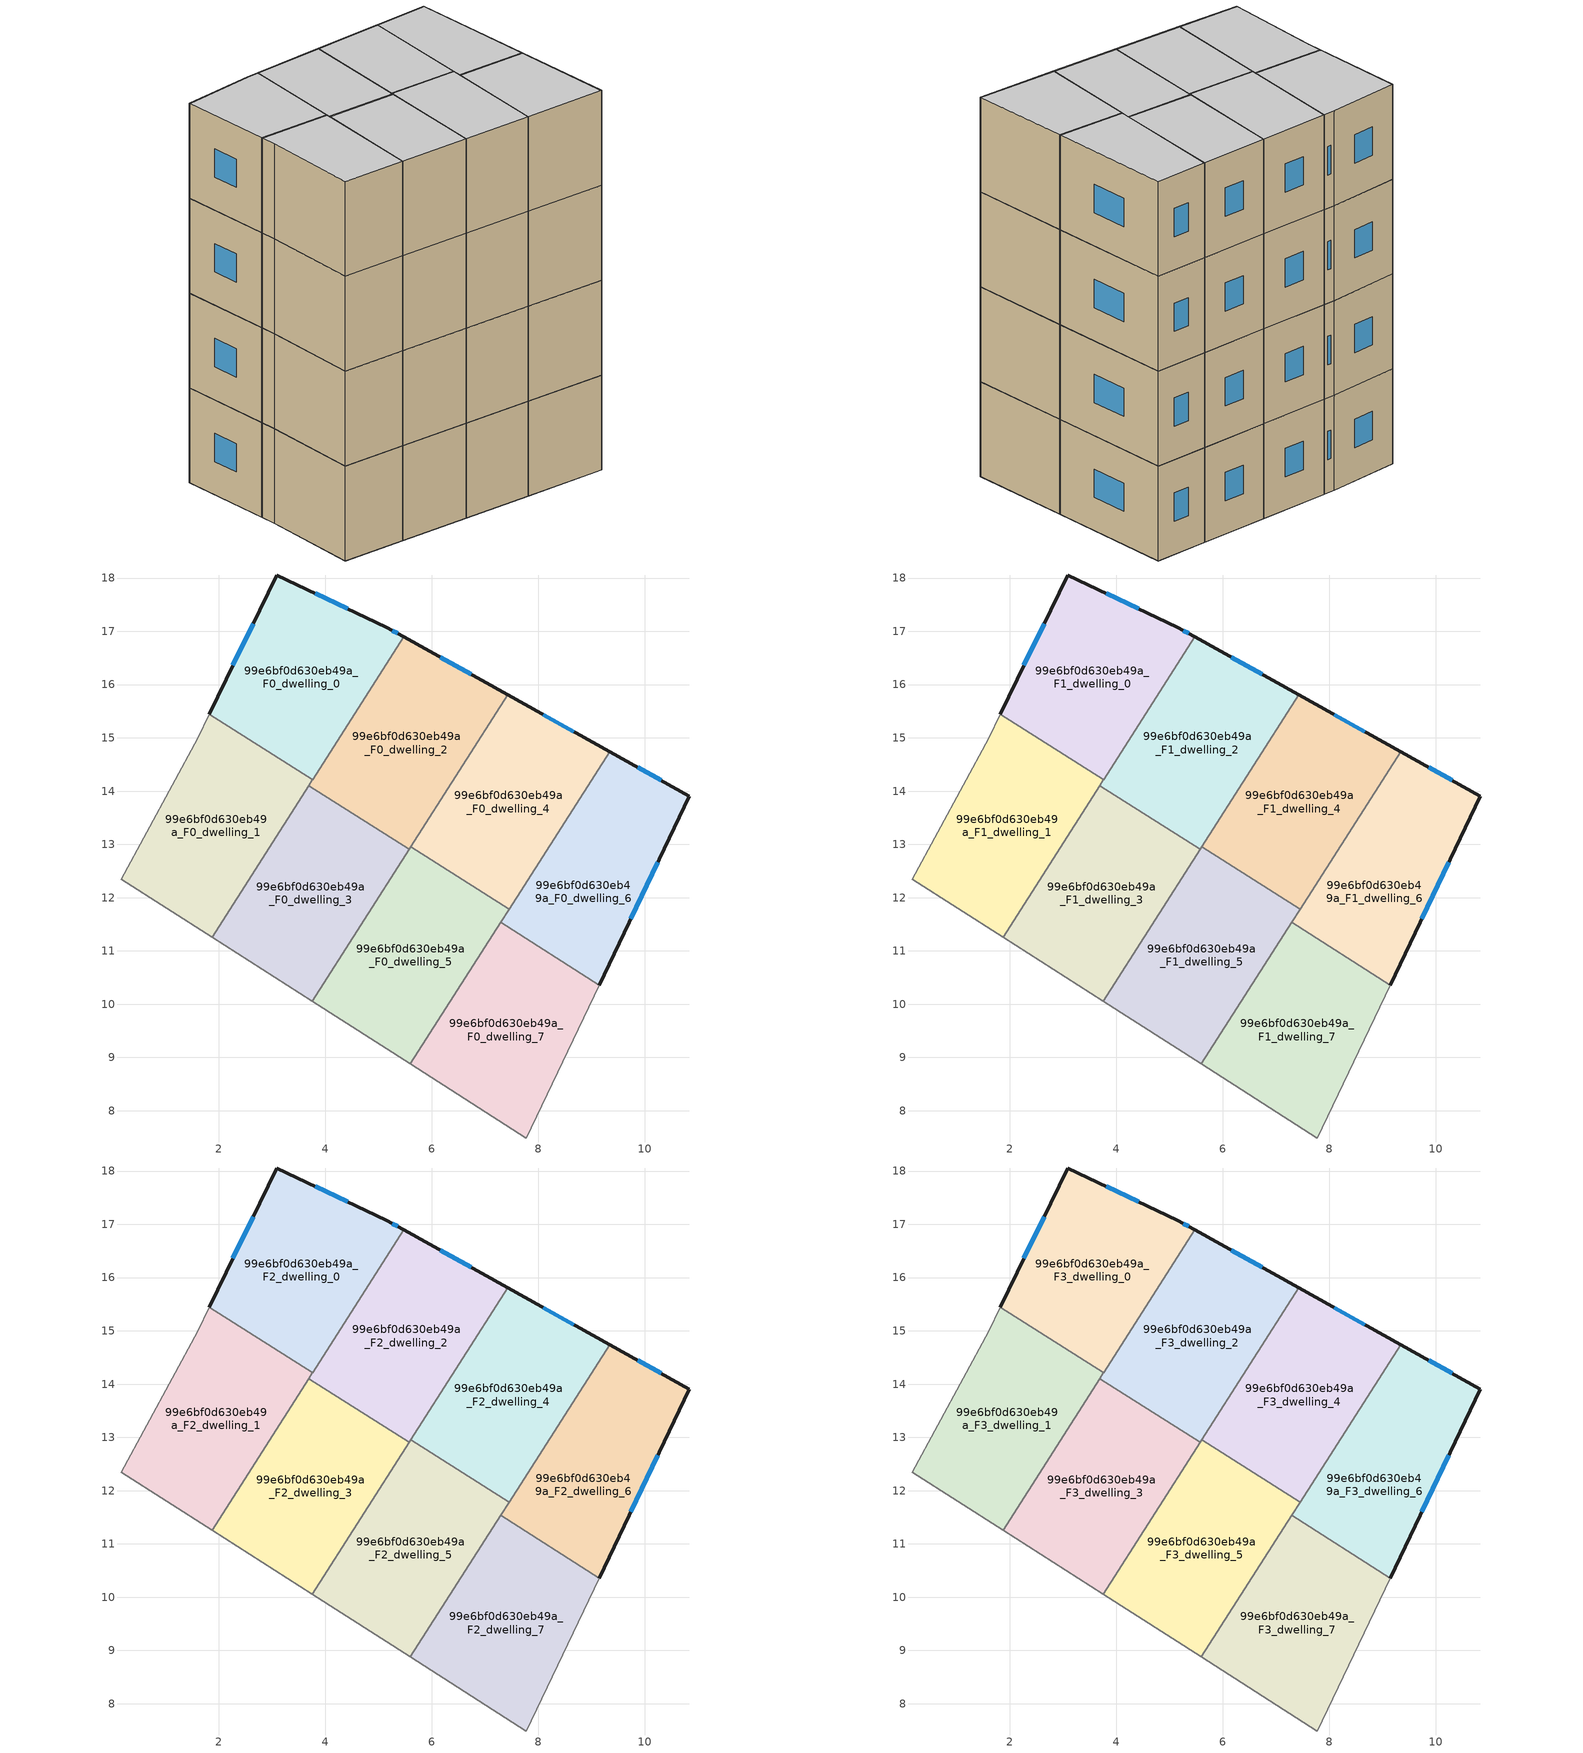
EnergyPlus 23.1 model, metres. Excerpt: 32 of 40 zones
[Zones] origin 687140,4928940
99e6bf0d630eb49a_F0_dwelling_0
 floor ground (EU_floor_Construction): 3.76,14.21 5.47,16.89 5.15,17.08 3.08,18.06 1.82,15.44 z0
 wall outside (EU_wall_Construction): 1.82,15.44 3.08,18.06 5.15,17.08 5.47,16.89 z0:3
 wall to 99e6bf0d630eb49a_F0_dwelling_1 (EU_wall_Construction): 3.76,14.21 1.82,15.44 z0:3
 wall to 99e6bf0d630eb49a_F0_dwelling_2 (EU_wall_Construction): 5.47,16.89 3.76,14.21 z0:3
 window (EU_Window_Construction): 2.27,16.36 2.64,17.14 / 3.81,17.71 4.42,17.42 / 5.26,17.01 5.36,16.96 z1.05:1.95
99e6bf0d630eb49a_F0_dwelling_1
 floor ground (EU_floor_Construction): 1.88,11.26 3.76,14.21 1.82,15.44 1.6,14.99 0.17,12.35 z0
 wall adiabatic (EU_wall_Construction): 3.69,14.1 1.88,11.26 0.17,12.35 1.6,14.99 1.82,15.44 z0:3
 wall to 99e6bf0d630eb49a_F0_dwelling_2 (EU_wall_Construction): 3.76,14.21 3.69,14.1 z0:3
99e6bf0d630eb49a_F0_dwelling_2
 floor ground (EU_floor_Construction): 5.57,12.9 7.42,15.81 5.47,16.89 3.69,14.1 z0
 wall outside (EU_wall_Construction): 5.47,16.89 7.42,15.81 z0:3
 wall to 99e6bf0d630eb49a_F0_dwelling_3 (EU_wall_Construction): 5.57,12.9 3.69,14.1 z0:3
 wall to 99e6bf0d630eb49a_F0_dwelling_4 (EU_wall_Construction): 7.42,15.81 5.61,12.96 z0:3
 wall to 99e6bf0d630eb49a_F0_dwelling_5 (EU_wall_Construction): 5.61,12.96 5.57,12.9 z0:3
 window (EU_Window_Construction): 6.16,16.51 6.74,16.19 z1.05:1.95
99e6bf0d630eb49a_F0_dwelling_3
 floor ground (EU_floor_Construction): 3.76,10.05 5.57,12.9 3.69,14.1 1.88,11.26 z0
 wall adiabatic (EU_wall_Construction): 5.57,12.9 3.76,10.05 1.88,11.26 3.69,14.1 z0:3
99e6bf0d630eb49a_F0_dwelling_4
 floor ground (EU_floor_Construction): 7.45,11.78 9.34,14.74 7.42,15.81 5.61,12.96 z0
 wall outside (EU_wall_Construction): 7.42,15.81 9.34,14.74 z0:3
 wall to 99e6bf0d630eb49a_F0_dwelling_5 (EU_wall_Construction): 7.45,11.78 5.61,12.96 z0:3
 wall to 99e6bf0d630eb49a_F0_dwelling_6 (EU_wall_Construction): 9.34,14.74 7.45,11.78 z0:3
 window (EU_Window_Construction): 8.09,15.43 8.67,15.12 z1.05:1.95
99e6bf0d630eb49a_F0_dwelling_5
 floor ground (EU_floor_Construction): 5.6,8.88 7.45,11.78 5.61,12.96 3.76,10.05 z0
 wall adiabatic (EU_wall_Construction): 7.29,11.54 5.6,8.88 3.76,10.05 5.57,12.9 z0:3
 wall to 99e6bf0d630eb49a_F0_dwelling_6 (EU_wall_Construction): 7.45,11.78 7.29,11.54 z0:3
99e6bf0d630eb49a_F0_dwelling_6
 floor ground (EU_floor_Construction): 9.14,10.36 10.83,13.91 9.34,14.74 7.29,11.54 z0
 wall outside (EU_wall_Construction): 9.34,14.74 10.83,13.91 9.14,10.36 z0:3
 wall to 99e6bf0d630eb49a_F0_dwelling_7 (EU_wall_Construction): 9.14,10.36 7.29,11.54 z0:3
 window (EU_Window_Construction): 9.86,14.45 10.31,14.2 / 10.24,12.66 9.74,11.6 z1.05:1.95
99e6bf0d630eb49a_F0_dwelling_7
 floor ground (EU_floor_Construction): 7.78,7.49 9.14,10.36 7.29,11.54 5.6,8.88 z0
 wall adiabatic (EU_wall_Construction): 9.14,10.36 7.78,7.49 5.6,8.88 7.29,11.54 z0:3
99e6bf0d630eb49a_F1_dwelling_0
 floor to 99e6bf0d630eb49a_F0_dwelling_0 (EU_floor_Construction): 3.76,14.21 5.47,16.89 5.15,17.08 3.08,18.06 1.82,15.44 z3
 wall outside (EU_wall_Construction): 1.82,15.44 3.08,18.06 5.15,17.08 5.47,16.89 z3:6
 wall to 99e6bf0d630eb49a_F1_dwelling_1 (EU_wall_Construction): 3.76,14.21 1.82,15.44 z3:6
 wall to 99e6bf0d630eb49a_F1_dwelling_2 (EU_wall_Construction): 5.47,16.89 3.76,14.21 z3:6
 window (EU_Window_Construction): 2.27,16.36 2.64,17.14 / 3.81,17.71 4.42,17.42 / 5.26,17.01 5.36,16.96 z4.05:4.95
99e6bf0d630eb49a_F1_dwelling_1
 floor to 99e6bf0d630eb49a_F0_dwelling_1 (EU_floor_Construction): 1.88,11.26 3.76,14.21 1.82,15.44 1.6,14.99 0.17,12.35 z3
 wall adiabatic (EU_wall_Construction): 3.69,14.1 1.88,11.26 0.17,12.35 1.6,14.99 1.82,15.44 z3:6
 wall to 99e6bf0d630eb49a_F1_dwelling_2 (EU_wall_Construction): 3.76,14.21 3.69,14.1 z3:6
99e6bf0d630eb49a_F1_dwelling_2
 floor to 99e6bf0d630eb49a_F0_dwelling_2 (EU_floor_Construction): 5.57,12.9 7.42,15.81 5.47,16.89 3.69,14.1 z3
 wall outside (EU_wall_Construction): 5.47,16.89 7.42,15.81 z3:6
 wall to 99e6bf0d630eb49a_F1_dwelling_3 (EU_wall_Construction): 5.57,12.9 3.69,14.1 z3:6
 wall to 99e6bf0d630eb49a_F1_dwelling_4 (EU_wall_Construction): 7.42,15.81 5.61,12.96 z3:6
 wall to 99e6bf0d630eb49a_F1_dwelling_5 (EU_wall_Construction): 5.61,12.96 5.57,12.9 z3:6
 window (EU_Window_Construction): 6.16,16.51 6.74,16.19 z4.05:4.95
99e6bf0d630eb49a_F1_dwelling_3
 floor to 99e6bf0d630eb49a_F0_dwelling_3 (EU_floor_Construction): 3.76,10.05 5.57,12.9 3.69,14.1 1.88,11.26 z3
 wall adiabatic (EU_wall_Construction): 5.57,12.9 3.76,10.05 1.88,11.26 3.69,14.1 z3:6
99e6bf0d630eb49a_F1_dwelling_4
 floor to 99e6bf0d630eb49a_F0_dwelling_4 (EU_floor_Construction): 7.45,11.78 9.34,14.74 7.42,15.81 5.61,12.96 z3
 wall outside (EU_wall_Construction): 7.42,15.81 9.34,14.74 z3:6
 wall to 99e6bf0d630eb49a_F1_dwelling_5 (EU_wall_Construction): 7.45,11.78 5.61,12.96 z3:6
 wall to 99e6bf0d630eb49a_F1_dwelling_6 (EU_wall_Construction): 9.34,14.74 7.45,11.78 z3:6
 window (EU_Window_Construction): 8.09,15.43 8.67,15.12 z4.05:4.95
99e6bf0d630eb49a_F1_dwelling_5
 floor to 99e6bf0d630eb49a_F0_dwelling_5 (EU_floor_Construction): 5.6,8.88 7.45,11.78 5.61,12.96 3.76,10.05 z3
 wall adiabatic (EU_wall_Construction): 7.29,11.54 5.6,8.88 3.76,10.05 5.57,12.9 z3:6
 wall to 99e6bf0d630eb49a_F1_dwelling_6 (EU_wall_Construction): 7.45,11.78 7.29,11.54 z3:6
99e6bf0d630eb49a_F1_dwelling_6
 floor to 99e6bf0d630eb49a_F0_dwelling_6 (EU_floor_Construction): 9.14,10.36 10.83,13.91 9.34,14.74 7.29,11.54 z3
 wall outside (EU_wall_Construction): 9.34,14.74 10.83,13.91 9.14,10.36 z3:6
 wall to 99e6bf0d630eb49a_F1_dwelling_7 (EU_wall_Construction): 9.14,10.36 7.29,11.54 z3:6
 window (EU_Window_Construction): 9.86,14.45 10.31,14.2 / 10.24,12.66 9.74,11.6 z4.05:4.95
99e6bf0d630eb49a_F1_dwelling_7
 floor to 99e6bf0d630eb49a_F0_dwelling_7 (EU_floor_Construction): 7.78,7.49 9.14,10.36 7.29,11.54 5.6,8.88 z3
 wall adiabatic (EU_wall_Construction): 9.14,10.36 7.78,7.49 5.6,8.88 7.29,11.54 z3:6
99e6bf0d630eb49a_F2_dwelling_0
 floor to 99e6bf0d630eb49a_F1_dwelling_0 (EU_floor_Construction): 3.76,14.21 5.47,16.89 5.15,17.08 3.08,18.06 1.82,15.44 z6
 wall outside (EU_wall_Construction): 1.82,15.44 3.08,18.06 5.15,17.08 5.47,16.89 z6:9
 wall to 99e6bf0d630eb49a_F2_dwelling_1 (EU_wall_Construction): 3.76,14.21 1.82,15.44 z6:9
 wall to 99e6bf0d630eb49a_F2_dwelling_2 (EU_wall_Construction): 5.47,16.89 3.76,14.21 z6:9
 window (EU_Window_Construction): 2.27,16.36 2.64,17.14 / 3.81,17.71 4.42,17.42 / 5.26,17.01 5.36,16.96 z7.05:7.95
99e6bf0d630eb49a_F2_dwelling_1
 floor to 99e6bf0d630eb49a_F1_dwelling_1 (EU_floor_Construction): 1.88,11.26 3.76,14.21 1.82,15.44 1.6,14.99 0.17,12.35 z6
 wall adiabatic (EU_wall_Construction): 3.69,14.1 1.88,11.26 0.17,12.35 1.6,14.99 1.82,15.44 z6:9
 wall to 99e6bf0d630eb49a_F2_dwelling_2 (EU_wall_Construction): 3.76,14.21 3.69,14.1 z6:9
99e6bf0d630eb49a_F2_dwelling_2
 floor to 99e6bf0d630eb49a_F1_dwelling_2 (EU_floor_Construction): 5.57,12.9 7.42,15.81 5.47,16.89 3.69,14.1 z6
 wall outside (EU_wall_Construction): 5.47,16.89 7.42,15.81 z6:9
 wall to 99e6bf0d630eb49a_F2_dwelling_3 (EU_wall_Construction): 5.57,12.9 3.69,14.1 z6:9
 wall to 99e6bf0d630eb49a_F2_dwelling_4 (EU_wall_Construction): 7.42,15.81 5.61,12.96 z6:9
 wall to 99e6bf0d630eb49a_F2_dwelling_5 (EU_wall_Construction): 5.61,12.96 5.57,12.9 z6:9
 window (EU_Window_Construction): 6.16,16.51 6.74,16.19 z7.05:7.95
99e6bf0d630eb49a_F2_dwelling_3
 floor to 99e6bf0d630eb49a_F1_dwelling_3 (EU_floor_Construction): 3.76,10.05 5.57,12.9 3.69,14.1 1.88,11.26 z6
 wall adiabatic (EU_wall_Construction): 5.57,12.9 3.76,10.05 1.88,11.26 3.69,14.1 z6:9
99e6bf0d630eb49a_F2_dwelling_4
 floor to 99e6bf0d630eb49a_F1_dwelling_4 (EU_floor_Construction): 7.45,11.78 9.34,14.74 7.42,15.81 5.61,12.96 z6
 wall outside (EU_wall_Construction): 7.42,15.81 9.34,14.74 z6:9
 wall to 99e6bf0d630eb49a_F2_dwelling_5 (EU_wall_Construction): 7.45,11.78 5.61,12.96 z6:9
 wall to 99e6bf0d630eb49a_F2_dwelling_6 (EU_wall_Construction): 9.34,14.74 7.45,11.78 z6:9
 window (EU_Window_Construction): 8.09,15.43 8.67,15.12 z7.05:7.95
99e6bf0d630eb49a_F2_dwelling_5
 floor to 99e6bf0d630eb49a_F1_dwelling_5 (EU_floor_Construction): 5.6,8.88 7.45,11.78 5.61,12.96 3.76,10.05 z6
 wall adiabatic (EU_wall_Construction): 7.29,11.54 5.6,8.88 3.76,10.05 5.57,12.9 z6:9
 wall to 99e6bf0d630eb49a_F2_dwelling_6 (EU_wall_Construction): 7.45,11.78 7.29,11.54 z6:9
99e6bf0d630eb49a_F2_dwelling_6
 floor to 99e6bf0d630eb49a_F1_dwelling_6 (EU_floor_Construction): 9.14,10.36 10.83,13.91 9.34,14.74 7.29,11.54 z6
 wall outside (EU_wall_Construction): 9.34,14.74 10.83,13.91 9.14,10.36 z6:9
 wall to 99e6bf0d630eb49a_F2_dwelling_7 (EU_wall_Construction): 9.14,10.36 7.29,11.54 z6:9
 window (EU_Window_Construction): 9.86,14.45 10.31,14.2 / 10.24,12.66 9.74,11.6 z7.05:7.95
99e6bf0d630eb49a_F2_dwelling_7
 floor to 99e6bf0d630eb49a_F1_dwelling_7 (EU_floor_Construction): 7.78,7.49 9.14,10.36 7.29,11.54 5.6,8.88 z6
 wall adiabatic (EU_wall_Construction): 9.14,10.36 7.78,7.49 5.6,8.88 7.29,11.54 z6:9
99e6bf0d630eb49a_F3_dwelling_0
 floor to 99e6bf0d630eb49a_F2_dwelling_0 (EU_floor_Construction): 3.76,14.21 5.47,16.89 5.15,17.08 3.08,18.06 1.82,15.44 z9
 wall outside (EU_wall_Construction): 1.82,15.44 3.08,18.06 5.15,17.08 5.47,16.89 z9:12
 wall to 99e6bf0d630eb49a_F3_dwelling_1 (EU_wall_Construction): 3.76,14.21 1.82,15.44 z9:12
 wall to 99e6bf0d630eb49a_F3_dwelling_2 (EU_wall_Construction): 5.47,16.89 3.76,14.21 z9:12
 window (EU_Window_Construction): 2.27,16.36 2.64,17.14 / 3.81,17.71 4.42,17.42 / 5.26,17.01 5.36,16.96 z10.05:10.95
 ceiling to 99e6bf0d630eb49a_F4_dwelling_0 (EU_floor_Construction): 5.15,17.08 5.47,16.89 3.76,14.21 1.82,15.44 3.08,18.06 z12
99e6bf0d630eb49a_F3_dwelling_1
 floor to 99e6bf0d630eb49a_F2_dwelling_1 (EU_floor_Construction): 1.88,11.26 3.76,14.21 1.82,15.44 1.6,14.99 0.17,12.35 z9
 wall adiabatic (EU_wall_Construction): 3.69,14.1 1.88,11.26 0.17,12.35 1.6,14.99 1.82,15.44 z9:12
 wall to 99e6bf0d630eb49a_F3_dwelling_2 (EU_wall_Construction): 3.76,14.21 3.69,14.1 z9:12
 ceiling to 99e6bf0d630eb49a_F4_dwelling_1 (EU_floor_Construction): 3.76,14.21 1.88,11.26 0.17,12.35 1.6,14.99 1.82,15.44 z12
99e6bf0d630eb49a_F3_dwelling_2
 floor to 99e6bf0d630eb49a_F2_dwelling_2 (EU_floor_Construction): 5.57,12.9 7.42,15.81 5.47,16.89 3.69,14.1 z9
 wall outside (EU_wall_Construction): 5.47,16.89 7.42,15.81 z9:12
 wall to 99e6bf0d630eb49a_F3_dwelling_3 (EU_wall_Construction): 5.57,12.9 3.69,14.1 z9:12
 wall to 99e6bf0d630eb49a_F3_dwelling_4 (EU_wall_Construction): 7.42,15.81 5.61,12.96 z9:12
 wall to 99e6bf0d630eb49a_F3_dwelling_5 (EU_wall_Construction): 5.61,12.96 5.57,12.9 z9:12
 window (EU_Window_Construction): 6.16,16.51 6.74,16.19 z10.05:10.95
 ceiling to 99e6bf0d630eb49a_F4_dwelling_2 (EU_floor_Construction): 7.42,15.81 5.57,12.9 3.69,14.1 5.47,16.89 z12
99e6bf0d630eb49a_F3_dwelling_3
 floor to 99e6bf0d630eb49a_F2_dwelling_3 (EU_floor_Construction): 3.76,10.05 5.57,12.9 3.69,14.1 1.88,11.26 z9
 wall adiabatic (EU_wall_Construction): 5.57,12.9 3.76,10.05 1.88,11.26 3.69,14.1 z9:12
 ceiling to 99e6bf0d630eb49a_F4_dwelling_3 (EU_floor_Construction): 5.57,12.9 3.76,10.05 1.88,11.26 3.69,14.1 z12
99e6bf0d630eb49a_F3_dwelling_4
 floor to 99e6bf0d630eb49a_F2_dwelling_4 (EU_floor_Construction): 7.45,11.78 9.34,14.74 7.42,15.81 5.61,12.96 z9
 wall outside (EU_wall_Construction): 7.42,15.81 9.34,14.74 z9:12
 wall to 99e6bf0d630eb49a_F3_dwelling_5 (EU_wall_Construction): 7.45,11.78 5.61,12.96 z9:12
 wall to 99e6bf0d630eb49a_F3_dwelling_6 (EU_wall_Construction): 9.34,14.74 7.45,11.78 z9:12
 window (EU_Window_Construction): 8.09,15.43 8.67,15.12 z10.05:10.95
 ceiling to 99e6bf0d630eb49a_F4_dwelling_4 (EU_floor_Construction): 9.34,14.74 7.45,11.78 5.61,12.96 7.42,15.81 z12
99e6bf0d630eb49a_F3_dwelling_5
 floor to 99e6bf0d630eb49a_F2_dwelling_5 (EU_floor_Construction): 5.6,8.88 7.45,11.78 5.61,12.96 3.76,10.05 z9
 wall adiabatic (EU_wall_Construction): 7.29,11.54 5.6,8.88 3.76,10.05 5.57,12.9 z9:12
 wall to 99e6bf0d630eb49a_F3_dwelling_6 (EU_wall_Construction): 7.45,11.78 7.29,11.54 z9:12
 ceiling to 99e6bf0d630eb49a_F4_dwelling_5 (EU_floor_Construction): 7.45,11.78 5.6,8.88 3.76,10.05 5.61,12.96 z12
99e6bf0d630eb49a_F3_dwelling_6
 floor to 99e6bf0d630eb49a_F2_dwelling_6 (EU_floor_Construction): 9.14,10.36 10.83,13.91 9.34,14.74 7.29,11.54 z9
 wall outside (EU_wall_Construction): 9.34,14.74 10.83,13.91 9.14,10.36 z9:12
 wall to 99e6bf0d630eb49a_F3_dwelling_7 (EU_wall_Construction): 9.14,10.36 7.29,11.54 z9:12
 window (EU_Window_Construction): 9.86,14.45 10.31,14.2 / 10.24,12.66 9.74,11.6 z10.05:10.95
 ceiling to 99e6bf0d630eb49a_F4_dwelling_6 (EU_floor_Construction): 10.83,13.91 9.14,10.36 7.29,11.54 9.34,14.74 z12
99e6bf0d630eb49a_F3_dwelling_7
 floor to 99e6bf0d630eb49a_F2_dwelling_7 (EU_floor_Construction): 7.78,7.49 9.14,10.36 7.29,11.54 5.6,8.88 z9
 wall adiabatic (EU_wall_Construction): 9.14,10.36 7.78,7.49 5.6,8.88 7.29,11.54 z9:12
 ceiling to 99e6bf0d630eb49a_F4_dwelling_7 (EU_floor_Construction): 9.14,10.36 7.78,7.49 5.6,8.88 7.29,11.54 z12
[Building]
EU S2 Campaign: North Axis=0; Terrain=City; Solar Distribution=FullExterior
[Site:Location]
Bologna: Latitude=44.5; Longitude=11.25; Time Zone=1; Elevation=37
[SizingPeriod:WeatherFileDays]
AnnualSizingPeriod: Begin Month=1; Begin Day of Month=1; End Month=12; End Day of Month=31; Day of Week for Start Day=Monday; Use Weather File Daylight Saving Period=No; Use Weather File Rain and Snow Indicators=No
[MATERIAL]
EU_InternalMass_Material: Roughness=MediumRough; Thickness=0.1; Conductivity=1; Density=1800; Specific Heat=900; Thermal Absorptance=0.9; Solar Absorptance=0.7; Visible Absorptance=0.7
[MATERIAL:NOMASS] Roughness=MediumRough; Thermal Absorptance=0.9; Solar Absorptance=0.7; Visible Absorptance=0.7
Name | Thermal Resistance
EU_wall_NoMass | 0.890213
EU_floor_NoMass | 0.79516
[WINDOWMATERIAL:SIMPLEGLAZINGSYSTEM]
EU_Window_SimpleGlazing: UFactor=4.49146; Solar Heat Gain Coefficient=0.85; Visible Transmittance=0.85
[CONSTRUCTION]
EU_wall_Construction: EU_wall_NoMass
EU_floor_Construction: EU_floor_NoMass
EU_InternalMass_Construction: EU_InternalMass_Material
EU_Window_Construction: EU_Window_SimpleGlazing
[ZONE] Type=1; Multiplier=1; Ceiling Height=autocalculate; Floor Area=autocalculate; Part of Total Floor Area=Yes
Name | Volume
99e6bf0d630eb49a_F0_dwelling_0; 99e6bf0d630eb49a_F1_dwelling_0; 99e6bf0d630eb49a_F2_dwelling_0; 99e6bf0d630eb49a_F3_dwelling_0 | 22.6025
99e6bf0d630eb49a_F0_dwelling_1; 99e6bf0d630eb49a_F1_dwelling_1; 99e6bf0d630eb49a_F2_dwelling_1; 99e6bf0d630eb49a_F3_dwelling_1 | 22.5989
99e6bf0d630eb49a_F0_dwelling_2; 99e6bf0d630eb49a_F1_dwelling_2; 99e6bf0d630eb49a_F2_dwelling_2; 99e6bf0d630eb49a_F3_dwelling_2 | 22.5967
99e6bf0d630eb49a_F0_dwelling_3; 99e6bf0d630eb49a_F1_dwelling_3; 99e6bf0d630eb49a_F2_dwelling_3; 99e6bf0d630eb49a_F3_dwelling_3; 99e6bf0d630eb49a_F0_dwelling_7; 99e6bf0d630eb49a_F1_dwelling_7; 99e6bf0d630eb49a_F2_dwelling_7; 99e6bf0d630eb49a_F3_dwelling_7 | 22.6011
99e6bf0d630eb49a_F0_dwelling_4; 99e6bf0d630eb49a_F1_dwelling_4; 99e6bf0d630eb49a_F2_dwelling_4; 99e6bf0d630eb49a_F3_dwelling_4; 99e6bf0d630eb49a_F0_dwelling_5; 99e6bf0d630eb49a_F1_dwelling_5; 99e6bf0d630eb49a_F2_dwelling_5; 99e6bf0d630eb49a_F3_dwelling_5 | 22.5981
99e6bf0d630eb49a_F0_dwelling_6; 99e6bf0d630eb49a_F1_dwelling_6; 99e6bf0d630eb49a_F2_dwelling_6; 99e6bf0d630eb49a_F3_dwelling_6 | 22.6033
[INTERNALMASS] Construction=EU_InternalMass_Construction
Name | Zone or ZoneList | Surface Area
99e6bf0d630eb49a_F0_dwelling_0_EU_InternalMass | 99e6bf0d630eb49a_F0_dwelling_0 | 7.53387
99e6bf0d630eb49a_F0_dwelling_1_EU_InternalMass | 99e6bf0d630eb49a_F0_dwelling_1 | 7.53297
99e6bf0d630eb49a_F0_dwelling_2_EU_InternalMass | 99e6bf0d630eb49a_F0_dwelling_2 | 7.53246
99e6bf0d630eb49a_F0_dwelling_3_EU_InternalMass | 99e6bf0d630eb49a_F0_dwelling_3 | 7.53344
99e6bf0d630eb49a_F0_dwelling_4_EU_InternalMass | 99e6bf0d630eb49a_F0_dwelling_4 | 7.53271
99e6bf0d630eb49a_F0_dwelling_5_EU_InternalMass | 99e6bf0d630eb49a_F0_dwelling_5 | 7.53274
99e6bf0d630eb49a_F0_dwelling_6_EU_InternalMass | 99e6bf0d630eb49a_F0_dwelling_6 | 7.53417
99e6bf0d630eb49a_F0_dwelling_7_EU_InternalMass | 99e6bf0d630eb49a_F0_dwelling_7 | 7.53353
99e6bf0d630eb49a_F1_dwelling_0_EU_InternalMass | 99e6bf0d630eb49a_F1_dwelling_0 | 7.53387
99e6bf0d630eb49a_F1_dwelling_1_EU_InternalMass | 99e6bf0d630eb49a_F1_dwelling_1 | 7.53297
99e6bf0d630eb49a_F1_dwelling_2_EU_InternalMass | 99e6bf0d630eb49a_F1_dwelling_2 | 7.53246
99e6bf0d630eb49a_F1_dwelling_3_EU_InternalMass | 99e6bf0d630eb49a_F1_dwelling_3 | 7.53344
99e6bf0d630eb49a_F1_dwelling_4_EU_InternalMass | 99e6bf0d630eb49a_F1_dwelling_4 | 7.53271
99e6bf0d630eb49a_F1_dwelling_5_EU_InternalMass | 99e6bf0d630eb49a_F1_dwelling_5 | 7.53274
99e6bf0d630eb49a_F1_dwelling_6_EU_InternalMass | 99e6bf0d630eb49a_F1_dwelling_6 | 7.53417
99e6bf0d630eb49a_F1_dwelling_7_EU_InternalMass | 99e6bf0d630eb49a_F1_dwelling_7 | 7.53353
99e6bf0d630eb49a_F2_dwelling_0_EU_InternalMass | 99e6bf0d630eb49a_F2_dwelling_0 | 7.53387
99e6bf0d630eb49a_F2_dwelling_1_EU_InternalMass | 99e6bf0d630eb49a_F2_dwelling_1 | 7.53297
99e6bf0d630eb49a_F2_dwelling_2_EU_InternalMass | 99e6bf0d630eb49a_F2_dwelling_2 | 7.53246
99e6bf0d630eb49a_F2_dwelling_3_EU_InternalMass | 99e6bf0d630eb49a_F2_dwelling_3 | 7.53344
99e6bf0d630eb49a_F2_dwelling_4_EU_InternalMass | 99e6bf0d630eb49a_F2_dwelling_4 | 7.53271
99e6bf0d630eb49a_F2_dwelling_5_EU_InternalMass | 99e6bf0d630eb49a_F2_dwelling_5 | 7.53274
99e6bf0d630eb49a_F2_dwelling_6_EU_InternalMass | 99e6bf0d630eb49a_F2_dwelling_6 | 7.53417
99e6bf0d630eb49a_F2_dwelling_7_EU_InternalMass | 99e6bf0d630eb49a_F2_dwelling_7 | 7.53353
99e6bf0d630eb49a_F3_dwelling_0_EU_InternalMass | 99e6bf0d630eb49a_F3_dwelling_0 | 7.53387
99e6bf0d630eb49a_F3_dwelling_1_EU_InternalMass | 99e6bf0d630eb49a_F3_dwelling_1 | 7.53297
99e6bf0d630eb49a_F3_dwelling_2_EU_InternalMass | 99e6bf0d630eb49a_F3_dwelling_2 | 7.53246
99e6bf0d630eb49a_F3_dwelling_3_EU_InternalMass | 99e6bf0d630eb49a_F3_dwelling_3 | 7.53344
99e6bf0d630eb49a_F3_dwelling_4_EU_InternalMass | 99e6bf0d630eb49a_F3_dwelling_4 | 7.53271
99e6bf0d630eb49a_F3_dwelling_5_EU_InternalMass | 99e6bf0d630eb49a_F3_dwelling_5 | 7.53274
99e6bf0d630eb49a_F3_dwelling_6_EU_InternalMass | 99e6bf0d630eb49a_F3_dwelling_6 | 7.53417
99e6bf0d630eb49a_F3_dwelling_7_EU_InternalMass | 99e6bf0d630eb49a_F3_dwelling_7 | 7.53353
[OTHEREQUIPMENT] Fuel Type=Electricity; Design Level Calculation Method=Watts/Area; Power per Zone Floor Area=1; Fraction Latent=0; Fraction Radiant=0; Fraction Lost=0; Carbon Dioxide Generation Rate=0; EndUse Subcategory=EU_Step8_InternalGains
Name | Zone or ZoneList or Space or SpaceList | Schedule
EU_Step8_InternalGain_99e6bf0d630eb49a_F0_dwelling_0_f000 | 99e6bf0d630eb49a_F0_dwelling_0 | EU_Step8_GainSchedule_99e6bf0d630eb49a_F0_dwelling_0_f000
EU_Step8_InternalGain_99e6bf0d630eb49a_F0_dwelling_1_f000 | 99e6bf0d630eb49a_F0_dwelling_1 | EU_Step8_GainSchedule_99e6bf0d630eb49a_F0_dwelling_1_f000
EU_Step8_InternalGain_99e6bf0d630eb49a_F0_dwelling_2_f000 | 99e6bf0d630eb49a_F0_dwelling_2 | EU_Step8_GainSchedule_99e6bf0d630eb49a_F0_dwelling_2_f000
EU_Step8_InternalGain_99e6bf0d630eb49a_F0_dwelling_3_f000 | 99e6bf0d630eb49a_F0_dwelling_3 | EU_Step8_GainSchedule_99e6bf0d630eb49a_F0_dwelling_3_f000
EU_Step8_InternalGain_99e6bf0d630eb49a_F0_dwelling_4_f000 | 99e6bf0d630eb49a_F0_dwelling_4 | EU_Step8_GainSchedule_99e6bf0d630eb49a_F0_dwelling_4_f000
EU_Step8_InternalGain_99e6bf0d630eb49a_F0_dwelling_5_f000 | 99e6bf0d630eb49a_F0_dwelling_5 | EU_Step8_GainSchedule_99e6bf0d630eb49a_F0_dwelling_5_f000
EU_Step8_InternalGain_99e6bf0d630eb49a_F0_dwelling_6_f000 | 99e6bf0d630eb49a_F0_dwelling_6 | EU_Step8_GainSchedule_99e6bf0d630eb49a_F0_dwelling_6_f000
EU_Step8_InternalGain_99e6bf0d630eb49a_F0_dwelling_7_f000 | 99e6bf0d630eb49a_F0_dwelling_7 | EU_Step8_GainSchedule_99e6bf0d630eb49a_F0_dwelling_7_f000
EU_Step8_InternalGain_99e6bf0d630eb49a_F1_dwelling_0_f000 | 99e6bf0d630eb49a_F1_dwelling_0 | EU_Step8_GainSchedule_99e6bf0d630eb49a_F1_dwelling_0_f000
EU_Step8_InternalGain_99e6bf0d630eb49a_F1_dwelling_1_f000 | 99e6bf0d630eb49a_F1_dwelling_1 | EU_Step8_GainSchedule_99e6bf0d630eb49a_F1_dwelling_1_f000
EU_Step8_InternalGain_99e6bf0d630eb49a_F1_dwelling_2_f000 | 99e6bf0d630eb49a_F1_dwelling_2 | EU_Step8_GainSchedule_99e6bf0d630eb49a_F1_dwelling_2_f000
EU_Step8_InternalGain_99e6bf0d630eb49a_F1_dwelling_3_f000 | 99e6bf0d630eb49a_F1_dwelling_3 | EU_Step8_GainSchedule_99e6bf0d630eb49a_F1_dwelling_3_f000
EU_Step8_InternalGain_99e6bf0d630eb49a_F1_dwelling_4_f000 | 99e6bf0d630eb49a_F1_dwelling_4 | EU_Step8_GainSchedule_99e6bf0d630eb49a_F1_dwelling_4_f000
EU_Step8_InternalGain_99e6bf0d630eb49a_F1_dwelling_5_f000 | 99e6bf0d630eb49a_F1_dwelling_5 | EU_Step8_GainSchedule_99e6bf0d630eb49a_F1_dwelling_5_f000
EU_Step8_InternalGain_99e6bf0d630eb49a_F1_dwelling_6_f000 | 99e6bf0d630eb49a_F1_dwelling_6 | EU_Step8_GainSchedule_99e6bf0d630eb49a_F1_dwelling_6_f000
EU_Step8_InternalGain_99e6bf0d630eb49a_F1_dwelling_7_f000 | 99e6bf0d630eb49a_F1_dwelling_7 | EU_Step8_GainSchedule_99e6bf0d630eb49a_F1_dwelling_7_f000
EU_Step8_InternalGain_99e6bf0d630eb49a_F2_dwelling_0_f000 | 99e6bf0d630eb49a_F2_dwelling_0 | EU_Step8_GainSchedule_99e6bf0d630eb49a_F2_dwelling_0_f000
EU_Step8_InternalGain_99e6bf0d630eb49a_F2_dwelling_1_f000 | 99e6bf0d630eb49a_F2_dwelling_1 | EU_Step8_GainSchedule_99e6bf0d630eb49a_F2_dwelling_1_f000
EU_Step8_InternalGain_99e6bf0d630eb49a_F2_dwelling_2_f000 | 99e6bf0d630eb49a_F2_dwelling_2 | EU_Step8_GainSchedule_99e6bf0d630eb49a_F2_dwelling_2_f000
EU_Step8_InternalGain_99e6bf0d630eb49a_F2_dwelling_3_f000 | 99e6bf0d630eb49a_F2_dwelling_3 | EU_Step8_GainSchedule_99e6bf0d630eb49a_F2_dwelling_3_f000
EU_Step8_InternalGain_99e6bf0d630eb49a_F2_dwelling_4_f000 | 99e6bf0d630eb49a_F2_dwelling_4 | EU_Step8_GainSchedule_99e6bf0d630eb49a_F2_dwelling_4_f000
EU_Step8_InternalGain_99e6bf0d630eb49a_F2_dwelling_5_f000 | 99e6bf0d630eb49a_F2_dwelling_5 | EU_Step8_GainSchedule_99e6bf0d630eb49a_F2_dwelling_5_f000
EU_Step8_InternalGain_99e6bf0d630eb49a_F2_dwelling_6_f000 | 99e6bf0d630eb49a_F2_dwelling_6 | EU_Step8_GainSchedule_99e6bf0d630eb49a_F2_dwelling_6_f000
EU_Step8_InternalGain_99e6bf0d630eb49a_F2_dwelling_7_f000 | 99e6bf0d630eb49a_F2_dwelling_7 | EU_Step8_GainSchedule_99e6bf0d630eb49a_F2_dwelling_7_f000
EU_Step8_InternalGain_99e6bf0d630eb49a_F3_dwelling_0_f000 | 99e6bf0d630eb49a_F3_dwelling_0 | EU_Step8_GainSchedule_99e6bf0d630eb49a_F3_dwelling_0_f000
EU_Step8_InternalGain_99e6bf0d630eb49a_F3_dwelling_1_f000 | 99e6bf0d630eb49a_F3_dwelling_1 | EU_Step8_GainSchedule_99e6bf0d630eb49a_F3_dwelling_1_f000
EU_Step8_InternalGain_99e6bf0d630eb49a_F3_dwelling_2_f000 | 99e6bf0d630eb49a_F3_dwelling_2 | EU_Step8_GainSchedule_99e6bf0d630eb49a_F3_dwelling_2_f000
EU_Step8_InternalGain_99e6bf0d630eb49a_F3_dwelling_3_f000 | 99e6bf0d630eb49a_F3_dwelling_3 | EU_Step8_GainSchedule_99e6bf0d630eb49a_F3_dwelling_3_f000
EU_Step8_InternalGain_99e6bf0d630eb49a_F3_dwelling_4_f000 | 99e6bf0d630eb49a_F3_dwelling_4 | EU_Step8_GainSchedule_99e6bf0d630eb49a_F3_dwelling_4_f000
EU_Step8_InternalGain_99e6bf0d630eb49a_F3_dwelling_5_f000 | 99e6bf0d630eb49a_F3_dwelling_5 | EU_Step8_GainSchedule_99e6bf0d630eb49a_F3_dwelling_5_f000
EU_Step8_InternalGain_99e6bf0d630eb49a_F3_dwelling_6_f000 | 99e6bf0d630eb49a_F3_dwelling_6 | EU_Step8_GainSchedule_99e6bf0d630eb49a_F3_dwelling_6_f000
EU_Step8_InternalGain_99e6bf0d630eb49a_F3_dwelling_7_f000 | 99e6bf0d630eb49a_F3_dwelling_7 | EU_Step8_GainSchedule_99e6bf0d630eb49a_F3_dwelling_7_f000
[ZONEVENTILATION:DESIGNFLOWRATE] Schedule=EU_AlwaysOn; Design Flow Rate Calculation Method=AirChanges/Hour; Air Changes per Hour=0.718634; Ventilation Type=Natural; Fan Pressure Rise=0; Fan Total Efficiency=1; Constant Term Coefficient=1; Temperature Term Coefficient=0; Velocity Term Coefficient=0; Velocity Squared Term Coefficient=0; Minimum Indoor Temperature=-100; Maximum Indoor Temperature=100; Delta Temperature=-100; Minimum Outdoor Temperature=-100; Maximum Outdoor Temperature=100; Maximum Wind Speed=40
Name | Zone or ZoneList or Space or SpaceList
EU_ConstantAir_99e6bf0d630eb49a_F0_dwelling_0 | 99e6bf0d630eb49a_F0_dwelling_0
EU_ConstantAir_99e6bf0d630eb49a_F0_dwelling_1 | 99e6bf0d630eb49a_F0_dwelling_1
EU_ConstantAir_99e6bf0d630eb49a_F0_dwelling_2 | 99e6bf0d630eb49a_F0_dwelling_2
EU_ConstantAir_99e6bf0d630eb49a_F0_dwelling_3 | 99e6bf0d630eb49a_F0_dwelling_3
EU_ConstantAir_99e6bf0d630eb49a_F0_dwelling_4 | 99e6bf0d630eb49a_F0_dwelling_4
EU_ConstantAir_99e6bf0d630eb49a_F0_dwelling_5 | 99e6bf0d630eb49a_F0_dwelling_5
EU_ConstantAir_99e6bf0d630eb49a_F0_dwelling_6 | 99e6bf0d630eb49a_F0_dwelling_6
EU_ConstantAir_99e6bf0d630eb49a_F0_dwelling_7 | 99e6bf0d630eb49a_F0_dwelling_7
EU_ConstantAir_99e6bf0d630eb49a_F1_dwelling_0 | 99e6bf0d630eb49a_F1_dwelling_0
EU_ConstantAir_99e6bf0d630eb49a_F1_dwelling_1 | 99e6bf0d630eb49a_F1_dwelling_1
EU_ConstantAir_99e6bf0d630eb49a_F1_dwelling_2 | 99e6bf0d630eb49a_F1_dwelling_2
EU_ConstantAir_99e6bf0d630eb49a_F1_dwelling_3 | 99e6bf0d630eb49a_F1_dwelling_3
EU_ConstantAir_99e6bf0d630eb49a_F1_dwelling_4 | 99e6bf0d630eb49a_F1_dwelling_4
EU_ConstantAir_99e6bf0d630eb49a_F1_dwelling_5 | 99e6bf0d630eb49a_F1_dwelling_5
EU_ConstantAir_99e6bf0d630eb49a_F1_dwelling_6 | 99e6bf0d630eb49a_F1_dwelling_6
EU_ConstantAir_99e6bf0d630eb49a_F1_dwelling_7 | 99e6bf0d630eb49a_F1_dwelling_7
EU_ConstantAir_99e6bf0d630eb49a_F2_dwelling_0 | 99e6bf0d630eb49a_F2_dwelling_0
EU_ConstantAir_99e6bf0d630eb49a_F2_dwelling_1 | 99e6bf0d630eb49a_F2_dwelling_1
EU_ConstantAir_99e6bf0d630eb49a_F2_dwelling_2 | 99e6bf0d630eb49a_F2_dwelling_2
EU_ConstantAir_99e6bf0d630eb49a_F2_dwelling_3 | 99e6bf0d630eb49a_F2_dwelling_3
EU_ConstantAir_99e6bf0d630eb49a_F2_dwelling_4 | 99e6bf0d630eb49a_F2_dwelling_4
EU_ConstantAir_99e6bf0d630eb49a_F2_dwelling_5 | 99e6bf0d630eb49a_F2_dwelling_5
EU_ConstantAir_99e6bf0d630eb49a_F2_dwelling_6 | 99e6bf0d630eb49a_F2_dwelling_6
EU_ConstantAir_99e6bf0d630eb49a_F2_dwelling_7 | 99e6bf0d630eb49a_F2_dwelling_7
EU_ConstantAir_99e6bf0d630eb49a_F3_dwelling_0 | 99e6bf0d630eb49a_F3_dwelling_0
EU_ConstantAir_99e6bf0d630eb49a_F3_dwelling_1 | 99e6bf0d630eb49a_F3_dwelling_1
EU_ConstantAir_99e6bf0d630eb49a_F3_dwelling_2 | 99e6bf0d630eb49a_F3_dwelling_2
EU_ConstantAir_99e6bf0d630eb49a_F3_dwelling_3 | 99e6bf0d630eb49a_F3_dwelling_3
EU_ConstantAir_99e6bf0d630eb49a_F3_dwelling_4 | 99e6bf0d630eb49a_F3_dwelling_4
EU_ConstantAir_99e6bf0d630eb49a_F3_dwelling_5 | 99e6bf0d630eb49a_F3_dwelling_5
EU_ConstantAir_99e6bf0d630eb49a_F3_dwelling_6 | 99e6bf0d630eb49a_F3_dwelling_6
EU_ConstantAir_99e6bf0d630eb49a_F3_dwelling_7 | 99e6bf0d630eb49a_F3_dwelling_7
[HVACTEMPLATE:THERMOSTAT] Constant Heating Setpoint=20; Constant Cooling Setpoint=50
EU_HeatOnly_99e6bf0d630eb49a_F0_dwelling_0; EU_HeatOnly_99e6bf0d630eb49a_F0_dwelling_1; EU_HeatOnly_99e6bf0d630eb49a_F0_dwelling_2; EU_HeatOnly_99e6bf0d630eb49a_F0_dwelling_3; EU_HeatOnly_99e6bf0d630eb49a_F0_dwelling_4; EU_HeatOnly_99e6bf0d630eb49a_F0_dwelling_5; EU_HeatOnly_99e6bf0d630eb49a_F0_dwelling_6; EU_HeatOnly_99e6bf0d630eb49a_F0_dwelling_7; EU_HeatOnly_99e6bf0d630eb49a_F1_dwelling_0; EU_HeatOnly_99e6bf0d630eb49a_F1_dwelling_1; EU_HeatOnly_99e6bf0d630eb49a_F1_dwelling_2; EU_HeatOnly_99e6bf0d630eb49a_F1_dwelling_3; EU_HeatOnly_99e6bf0d630eb49a_F1_dwelling_4; EU_HeatOnly_99e6bf0d630eb49a_F1_dwelling_5; EU_HeatOnly_99e6bf0d630eb49a_F1_dwelling_6; EU_HeatOnly_99e6bf0d630eb49a_F1_dwelling_7; EU_HeatOnly_99e6bf0d630eb49a_F2_dwelling_0; EU_HeatOnly_99e6bf0d630eb49a_F2_dwelling_1; EU_HeatOnly_99e6bf0d630eb49a_F2_dwelling_2; EU_HeatOnly_99e6bf0d630eb49a_F2_dwelling_3; EU_HeatOnly_99e6bf0d630eb49a_F2_dwelling_4; EU_HeatOnly_99e6bf0d630eb49a_F2_dwelling_5; EU_HeatOnly_99e6bf0d630eb49a_F2_dwelling_6; EU_HeatOnly_99e6bf0d630eb49a_F2_dwelling_7; EU_HeatOnly_99e6bf0d630eb49a_F3_dwelling_0; EU_HeatOnly_99e6bf0d630eb49a_F3_dwelling_1; EU_HeatOnly_99e6bf0d630eb49a_F3_dwelling_2; EU_HeatOnly_99e6bf0d630eb49a_F3_dwelling_3; EU_HeatOnly_99e6bf0d630eb49a_F3_dwelling_4; EU_HeatOnly_99e6bf0d630eb49a_F3_dwelling_5; EU_HeatOnly_99e6bf0d630eb49a_F3_dwelling_6; EU_HeatOnly_99e6bf0d630eb49a_F3_dwelling_7; EU_HeatOnly_99e6bf0d630eb49a_F4_dwelling_0; EU_HeatOnly_99e6bf0d630eb49a_F4_dwelling_1; EU_HeatOnly_99e6bf0d630eb49a_F4_dwelling_2; EU_HeatOnly_99e6bf0d630eb49a_F4_dwelling_3; EU_HeatOnly_99e6bf0d630eb49a_F4_dwelling_4; EU_HeatOnly_99e6bf0d630eb49a_F4_dwelling_5; EU_HeatOnly_99e6bf0d630eb49a_F4_dwelling_6; EU_HeatOnly_99e6bf0d630eb49a_F4_dwelling_7
[HVACTEMPLATE:ZONE:IDEALLOADSAIRSYSTEM] System Availability Schedule=EU_AlwaysOn; Maximum Heating Supply Air Temperature=50; Minimum Cooling Supply Air Temperature=13; Maximum Heating Supply Air Humidity Ratio=0.0156; Minimum Cooling Supply Air Humidity Ratio=0.0077; Heating Limit=NoLimit; Cooling Limit=NoLimit; Heating Availability Schedule=EU_AlwaysOn; Cooling Availability Schedule=EU_CoolingOff; Dehumidification Control Type=ConstantSensibleHeatRatio; Cooling Sensible Heat Ratio=0.7; Dehumidification Setpoint=60; Humidification Control Type=None; Humidification Setpoint=30; Outdoor Air Method=None; Outdoor Air Flow Rate per Person=0.00944; Outdoor Air Flow Rate per Zone Floor Area=0; Outdoor Air Flow Rate per Zone=0; Demand Controlled Ventilation Type=None; Outdoor Air Economizer Type=NoEconomizer; Heat Recovery Type=None; Sensible Heat Recovery Effectiveness=0.7; Latent Heat Recovery Effectiveness=0.65
Name | Template Thermostat
99e6bf0d630eb49a_F0_dwelling_0 | EU_HeatOnly_99e6bf0d630eb49a_F0_dwelling_0
99e6bf0d630eb49a_F0_dwelling_1 | EU_HeatOnly_99e6bf0d630eb49a_F0_dwelling_1
99e6bf0d630eb49a_F0_dwelling_2 | EU_HeatOnly_99e6bf0d630eb49a_F0_dwelling_2
99e6bf0d630eb49a_F0_dwelling_3 | EU_HeatOnly_99e6bf0d630eb49a_F0_dwelling_3
99e6bf0d630eb49a_F0_dwelling_4 | EU_HeatOnly_99e6bf0d630eb49a_F0_dwelling_4
99e6bf0d630eb49a_F0_dwelling_5 | EU_HeatOnly_99e6bf0d630eb49a_F0_dwelling_5
99e6bf0d630eb49a_F0_dwelling_6 | EU_HeatOnly_99e6bf0d630eb49a_F0_dwelling_6
99e6bf0d630eb49a_F0_dwelling_7 | EU_HeatOnly_99e6bf0d630eb49a_F0_dwelling_7
99e6bf0d630eb49a_F1_dwelling_0 | EU_HeatOnly_99e6bf0d630eb49a_F1_dwelling_0
99e6bf0d630eb49a_F1_dwelling_1 | EU_HeatOnly_99e6bf0d630eb49a_F1_dwelling_1
99e6bf0d630eb49a_F1_dwelling_2 | EU_HeatOnly_99e6bf0d630eb49a_F1_dwelling_2
99e6bf0d630eb49a_F1_dwelling_3 | EU_HeatOnly_99e6bf0d630eb49a_F1_dwelling_3
99e6bf0d630eb49a_F1_dwelling_4 | EU_HeatOnly_99e6bf0d630eb49a_F1_dwelling_4
99e6bf0d630eb49a_F1_dwelling_5 | EU_HeatOnly_99e6bf0d630eb49a_F1_dwelling_5
99e6bf0d630eb49a_F1_dwelling_6 | EU_HeatOnly_99e6bf0d630eb49a_F1_dwelling_6
99e6bf0d630eb49a_F1_dwelling_7 | EU_HeatOnly_99e6bf0d630eb49a_F1_dwelling_7
99e6bf0d630eb49a_F2_dwelling_0 | EU_HeatOnly_99e6bf0d630eb49a_F2_dwelling_0
99e6bf0d630eb49a_F2_dwelling_1 | EU_HeatOnly_99e6bf0d630eb49a_F2_dwelling_1
99e6bf0d630eb49a_F2_dwelling_2 | EU_HeatOnly_99e6bf0d630eb49a_F2_dwelling_2
99e6bf0d630eb49a_F2_dwelling_3 | EU_HeatOnly_99e6bf0d630eb49a_F2_dwelling_3
99e6bf0d630eb49a_F2_dwelling_4 | EU_HeatOnly_99e6bf0d630eb49a_F2_dwelling_4
99e6bf0d630eb49a_F2_dwelling_5 | EU_HeatOnly_99e6bf0d630eb49a_F2_dwelling_5
99e6bf0d630eb49a_F2_dwelling_6 | EU_HeatOnly_99e6bf0d630eb49a_F2_dwelling_6
99e6bf0d630eb49a_F2_dwelling_7 | EU_HeatOnly_99e6bf0d630eb49a_F2_dwelling_7
99e6bf0d630eb49a_F3_dwelling_0 | EU_HeatOnly_99e6bf0d630eb49a_F3_dwelling_0
99e6bf0d630eb49a_F3_dwelling_1 | EU_HeatOnly_99e6bf0d630eb49a_F3_dwelling_1
99e6bf0d630eb49a_F3_dwelling_2 | EU_HeatOnly_99e6bf0d630eb49a_F3_dwelling_2
99e6bf0d630eb49a_F3_dwelling_3 | EU_HeatOnly_99e6bf0d630eb49a_F3_dwelling_3
99e6bf0d630eb49a_F3_dwelling_4 | EU_HeatOnly_99e6bf0d630eb49a_F3_dwelling_4
99e6bf0d630eb49a_F3_dwelling_5 | EU_HeatOnly_99e6bf0d630eb49a_F3_dwelling_5
99e6bf0d630eb49a_F3_dwelling_6 | EU_HeatOnly_99e6bf0d630eb49a_F3_dwelling_6
99e6bf0d630eb49a_F3_dwelling_7 | EU_HeatOnly_99e6bf0d630eb49a_F3_dwelling_7
[SIZING:ZONE] Zone Cooling Design Supply Air Temperature Input Method=SupplyAirTemperature; Zone Cooling Design Supply Air Temperature=13; Zone Heating Design Supply Air Temperature Input Method=SupplyAirTemperature; Zone Heating Design Supply Air Temperature=50; Zone Cooling Design Supply Air Humidity Ratio=0.008; Zone Heating Design Supply Air Humidity Ratio=0.008; Cooling Design Air Flow Method=DesignDay; Cooling Design Air Flow Rate=0; Cooling Minimum Air Flow per Zone Floor Area=0.000762; Cooling Minimum Air Flow=0; Cooling Minimum Air Flow Fraction=0.2; Heating Design Air Flow Method=DesignDay; Heating Design Air Flow Rate=0; Heating Maximum Air Flow per Zone Floor Area=0.002032; Heating Maximum Air Flow=0.141576; Heating Maximum Air Flow Fraction=0.3; Account for Dedicated Outdoor Air System=No; Dedicated Outdoor Air System Control Strategy=NeutralSupplyAir; Dedicated Outdoor Air Low Setpoint Temperature for Design=autosize; Dedicated Outdoor Air High Setpoint Temperature for Design=autosize; Zone Load Sizing Method=Sensible Load Only No Latent Load; Zone Latent Cooling Design Supply Air Humidity Ratio Input Method=HumidityRatioDifference; Zone Cooling Design Supply Air Humidity Ratio Difference=0.005; Zone Latent Heating Design Supply Air Humidity Ratio Input Method=HumidityRatioDifference; Zone Humidification Design Supply Air Humidity Ratio Difference=0.005
99e6bf0d630eb49a_F0_dwelling_0; 99e6bf0d630eb49a_F0_dwelling_1; 99e6bf0d630eb49a_F0_dwelling_2; 99e6bf0d630eb49a_F0_dwelling_3; 99e6bf0d630eb49a_F0_dwelling_4; 99e6bf0d630eb49a_F0_dwelling_5; 99e6bf0d630eb49a_F0_dwelling_6; 99e6bf0d630eb49a_F0_dwelling_7; 99e6bf0d630eb49a_F1_dwelling_0; 99e6bf0d630eb49a_F1_dwelling_1; 99e6bf0d630eb49a_F1_dwelling_2; 99e6bf0d630eb49a_F1_dwelling_3; 99e6bf0d630eb49a_F1_dwelling_4; 99e6bf0d630eb49a_F1_dwelling_5; 99e6bf0d630eb49a_F1_dwelling_6; 99e6bf0d630eb49a_F1_dwelling_7; 99e6bf0d630eb49a_F2_dwelling_0; 99e6bf0d630eb49a_F2_dwelling_1; 99e6bf0d630eb49a_F2_dwelling_2; 99e6bf0d630eb49a_F2_dwelling_3; 99e6bf0d630eb49a_F2_dwelling_4; 99e6bf0d630eb49a_F2_dwelling_5; 99e6bf0d630eb49a_F2_dwelling_6; 99e6bf0d630eb49a_F2_dwelling_7; 99e6bf0d630eb49a_F3_dwelling_0; 99e6bf0d630eb49a_F3_dwelling_1; 99e6bf0d630eb49a_F3_dwelling_2; 99e6bf0d630eb49a_F3_dwelling_3; 99e6bf0d630eb49a_F3_dwelling_4; 99e6bf0d630eb49a_F3_dwelling_5; 99e6bf0d630eb49a_F3_dwelling_6; 99e6bf0d630eb49a_F3_dwelling_7
[SCHEDULE:CONSTANT]
Name | Hourly Value
EU_AlwaysOn | 1
EU_CoolingOff | 0
[SCHEDULE:FILE] Column Number=1; Rows to Skip at Top=0; Number of Hours of Data=8760; Column Separator=Comma; Interpolate to Timestep=No; Minutes per Item=60; Adjust Schedule for Daylight Savings=Yes
Name | File
EU_Step8_GainSchedule_99e6bf0d630eb49a_F0_dwelling_0_f000 | ../../schedules/99e6bf0d630eb49a/99e6bf0d630eb49a_F0_dwelling_0_f000_gain.csv
EU_Step8_GainSchedule_99e6bf0d630eb49a_F0_dwelling_1_f000 | ../../schedules/99e6bf0d630eb49a/99e6bf0d630eb49a_F0_dwelling_1_f000_gain.csv
EU_Step8_GainSchedule_99e6bf0d630eb49a_F0_dwelling_2_f000 | ../../schedules/99e6bf0d630eb49a/99e6bf0d630eb49a_F0_dwelling_2_f000_gain.csv
EU_Step8_GainSchedule_99e6bf0d630eb49a_F0_dwelling_3_f000 | ../../schedules/99e6bf0d630eb49a/99e6bf0d630eb49a_F0_dwelling_3_f000_gain.csv
EU_Step8_GainSchedule_99e6bf0d630eb49a_F0_dwelling_4_f000 | ../../schedules/99e6bf0d630eb49a/99e6bf0d630eb49a_F0_dwelling_4_f000_gain.csv
EU_Step8_GainSchedule_99e6bf0d630eb49a_F0_dwelling_5_f000 | ../../schedules/99e6bf0d630eb49a/99e6bf0d630eb49a_F0_dwelling_5_f000_gain.csv
EU_Step8_GainSchedule_99e6bf0d630eb49a_F0_dwelling_6_f000 | ../../schedules/99e6bf0d630eb49a/99e6bf0d630eb49a_F0_dwelling_6_f000_gain.csv
EU_Step8_GainSchedule_99e6bf0d630eb49a_F0_dwelling_7_f000 | ../../schedules/99e6bf0d630eb49a/99e6bf0d630eb49a_F0_dwelling_7_f000_gain.csv
EU_Step8_GainSchedule_99e6bf0d630eb49a_F1_dwelling_0_f000 | ../../schedules/99e6bf0d630eb49a/99e6bf0d630eb49a_F1_dwelling_0_f000_gain.csv
EU_Step8_GainSchedule_99e6bf0d630eb49a_F1_dwelling_1_f000 | ../../schedules/99e6bf0d630eb49a/99e6bf0d630eb49a_F1_dwelling_1_f000_gain.csv
EU_Step8_GainSchedule_99e6bf0d630eb49a_F1_dwelling_2_f000 | ../../schedules/99e6bf0d630eb49a/99e6bf0d630eb49a_F1_dwelling_2_f000_gain.csv
EU_Step8_GainSchedule_99e6bf0d630eb49a_F1_dwelling_3_f000 | ../../schedules/99e6bf0d630eb49a/99e6bf0d630eb49a_F1_dwelling_3_f000_gain.csv
EU_Step8_GainSchedule_99e6bf0d630eb49a_F1_dwelling_4_f000 | ../../schedules/99e6bf0d630eb49a/99e6bf0d630eb49a_F1_dwelling_4_f000_gain.csv
EU_Step8_GainSchedule_99e6bf0d630eb49a_F1_dwelling_5_f000 | ../../schedules/99e6bf0d630eb49a/99e6bf0d630eb49a_F1_dwelling_5_f000_gain.csv
EU_Step8_GainSchedule_99e6bf0d630eb49a_F1_dwelling_6_f000 | ../../schedules/99e6bf0d630eb49a/99e6bf0d630eb49a_F1_dwelling_6_f000_gain.csv
EU_Step8_GainSchedule_99e6bf0d630eb49a_F1_dwelling_7_f000 | ../../schedules/99e6bf0d630eb49a/99e6bf0d630eb49a_F1_dwelling_7_f000_gain.csv
EU_Step8_GainSchedule_99e6bf0d630eb49a_F2_dwelling_0_f000 | ../../schedules/99e6bf0d630eb49a/99e6bf0d630eb49a_F2_dwelling_0_f000_gain.csv
EU_Step8_GainSchedule_99e6bf0d630eb49a_F2_dwelling_1_f000 | ../../schedules/99e6bf0d630eb49a/99e6bf0d630eb49a_F2_dwelling_1_f000_gain.csv
EU_Step8_GainSchedule_99e6bf0d630eb49a_F2_dwelling_2_f000 | ../../schedules/99e6bf0d630eb49a/99e6bf0d630eb49a_F2_dwelling_2_f000_gain.csv
EU_Step8_GainSchedule_99e6bf0d630eb49a_F2_dwelling_3_f000 | ../../schedules/99e6bf0d630eb49a/99e6bf0d630eb49a_F2_dwelling_3_f000_gain.csv
EU_Step8_GainSchedule_99e6bf0d630eb49a_F2_dwelling_4_f000 | ../../schedules/99e6bf0d630eb49a/99e6bf0d630eb49a_F2_dwelling_4_f000_gain.csv
EU_Step8_GainSchedule_99e6bf0d630eb49a_F2_dwelling_5_f000 | ../../schedules/99e6bf0d630eb49a/99e6bf0d630eb49a_F2_dwelling_5_f000_gain.csv
EU_Step8_GainSchedule_99e6bf0d630eb49a_F2_dwelling_6_f000 | ../../schedules/99e6bf0d630eb49a/99e6bf0d630eb49a_F2_dwelling_6_f000_gain.csv
EU_Step8_GainSchedule_99e6bf0d630eb49a_F2_dwelling_7_f000 | ../../schedules/99e6bf0d630eb49a/99e6bf0d630eb49a_F2_dwelling_7_f000_gain.csv
EU_Step8_GainSchedule_99e6bf0d630eb49a_F3_dwelling_0_f000 | ../../schedules/99e6bf0d630eb49a/99e6bf0d630eb49a_F3_dwelling_0_f000_gain.csv
EU_Step8_GainSchedule_99e6bf0d630eb49a_F3_dwelling_1_f000 | ../../schedules/99e6bf0d630eb49a/99e6bf0d630eb49a_F3_dwelling_1_f000_gain.csv
EU_Step8_GainSchedule_99e6bf0d630eb49a_F3_dwelling_2_f000 | ../../schedules/99e6bf0d630eb49a/99e6bf0d630eb49a_F3_dwelling_2_f000_gain.csv
EU_Step8_GainSchedule_99e6bf0d630eb49a_F3_dwelling_3_f000 | ../../schedules/99e6bf0d630eb49a/99e6bf0d630eb49a_F3_dwelling_3_f000_gain.csv
EU_Step8_GainSchedule_99e6bf0d630eb49a_F3_dwelling_4_f000 | ../../schedules/99e6bf0d630eb49a/99e6bf0d630eb49a_F3_dwelling_4_f000_gain.csv
EU_Step8_GainSchedule_99e6bf0d630eb49a_F3_dwelling_5_f000 | ../../schedules/99e6bf0d630eb49a/99e6bf0d630eb49a_F3_dwelling_5_f000_gain.csv
EU_Step8_GainSchedule_99e6bf0d630eb49a_F3_dwelling_6_f000 | ../../schedules/99e6bf0d630eb49a/99e6bf0d630eb49a_F3_dwelling_6_f000_gain.csv
EU_Step8_GainSchedule_99e6bf0d630eb49a_F3_dwelling_7_f000 | ../../schedules/99e6bf0d630eb49a/99e6bf0d630eb49a_F3_dwelling_7_f000_gain.csv
